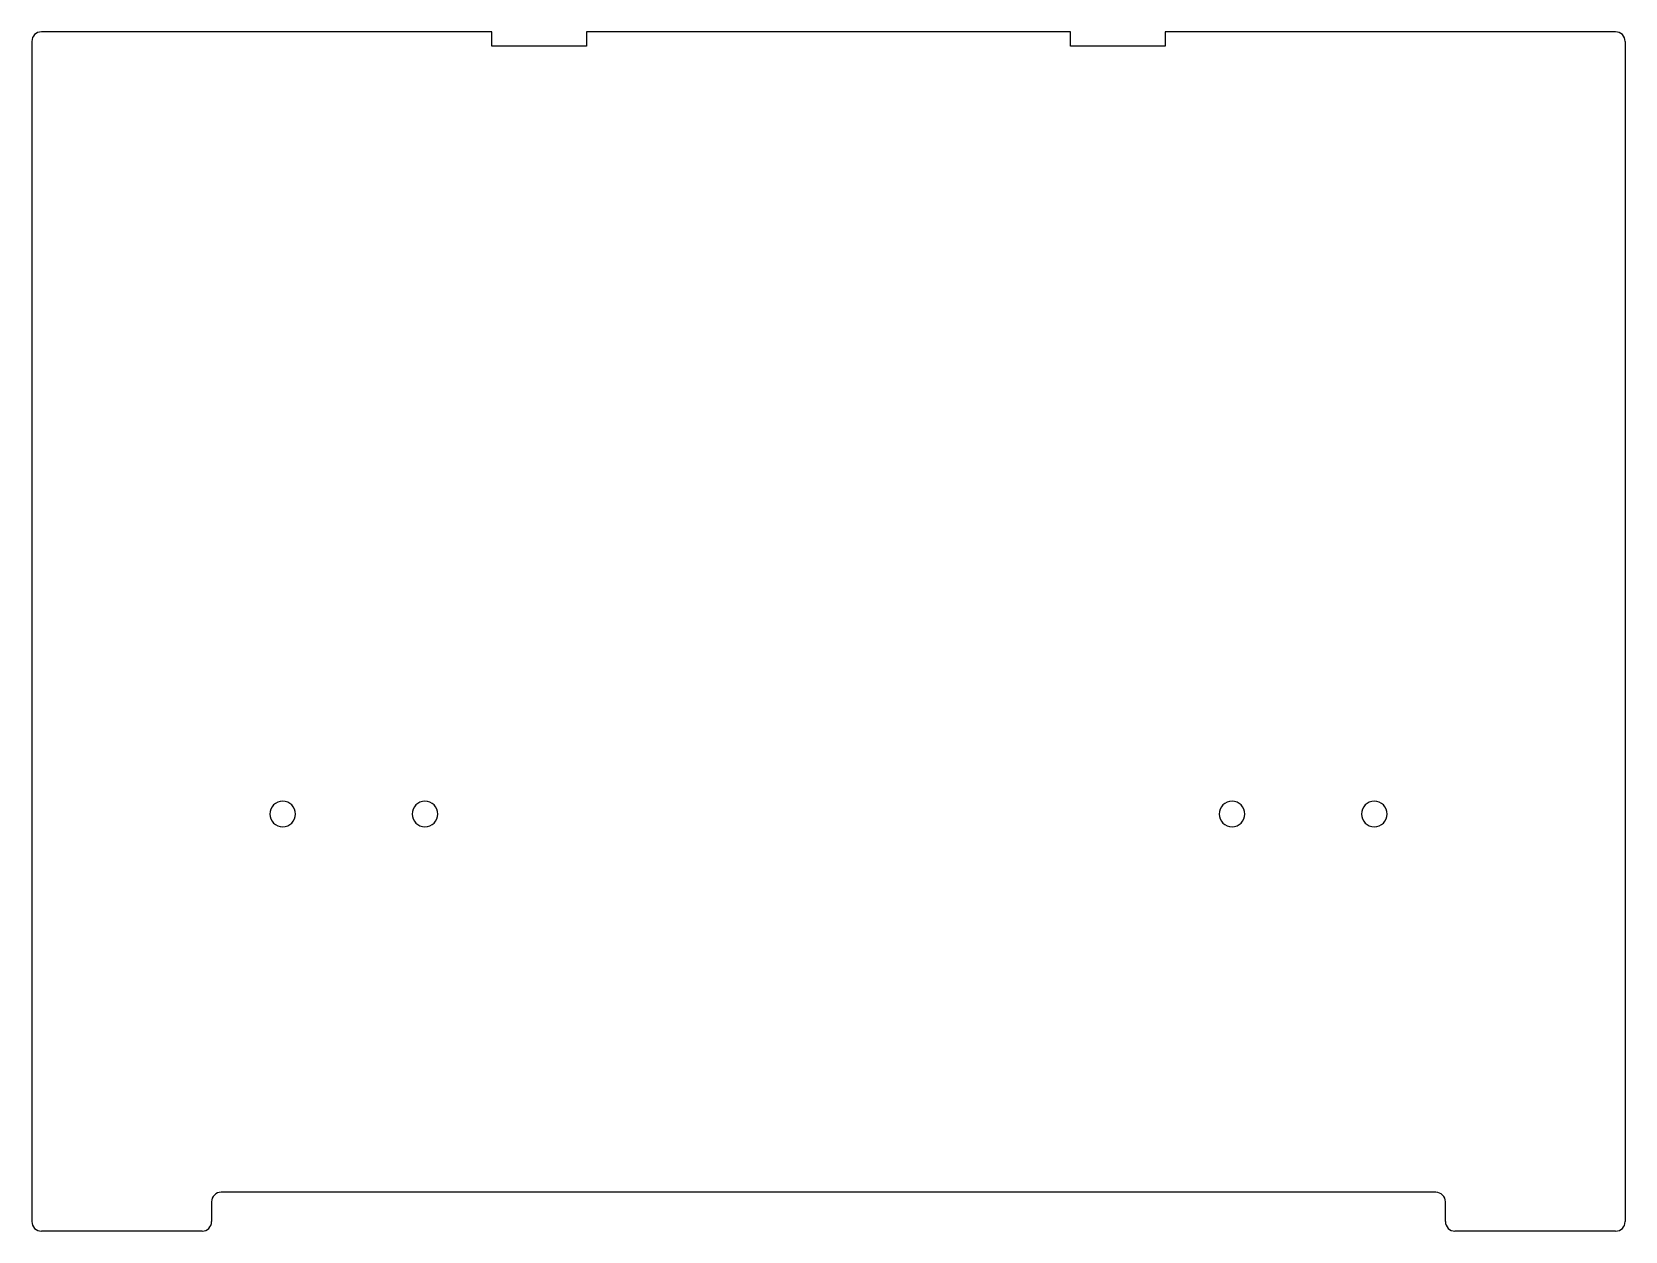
# Model space of a CAD drawing. Extents: x -548 to -212, y -570 to -317.
import ezdxf

# ---------------------------------------------------------------- set-up
doc = ezdxf.new("R2010")
doc.units = 0
doc.layers.add('Shape2DView', color=7, linetype='CONTINUOUS')

msp = doc.modelspace()

# ---------------------------------------------------------------- linework, layer by layer
at = {"layer": 'Shape2DView'}
for p, q in [((-547.739, -318.881), (-547.739, -567.881)), ((-450.739, -316.881), (-545.739, -316.881)), ((-450.739, -319.881), (-450.739, -316.881)), ((-328.739, -316.881), (-430.739, -316.881)), ((-430.739, -316.881), (-430.739, -319.881)), ((-328.739, -319.881), (-328.739, -316.881)), ((-213.739, -316.881), (-308.739, -316.881)), ((-308.739, -316.881), (-308.739, -319.881)), ((-211.739, -318.881), (-211.739, -567.881)), ((-430.739, -319.881), (-450.739, -319.881)), ((-308.739, -319.881), (-328.739, -319.881)), ((-509.839, -563.681), (-509.839, -567.881)), ((-251.639, -561.681), (-507.839, -561.681)), ((-249.639, -567.881), (-249.639, -563.681)), ((-511.839, -569.881), (-545.739, -569.881)), ((-213.739, -569.881), (-247.639, -569.881))]:
    msp.add_line(p, q, dxfattribs=at)
for centre, major_axis, start_param, end_param in [((-545.739, -318.881), (0, 2), -0.0000003, -4.71239), ((-213.739, -318.881), (0, 2), -1.5708, -0.0000003), ((-494.839, -481.881), (0, 2.7), 0, 6.28318), ((-464.839, -481.881), (0, 2.7), 0, 6.28318), ((-294.639, -481.881), (0, 2.7), 0, 6.28318), ((-264.639, -481.881), (0, 2.7), 0, 6.28318), ((-507.839, -563.681), (0, -2), 3.14159, 4.71239), ((-251.639, -563.681), (0, -2), 1.5708, 3.14159), ((-545.739, -567.881), (0, 2), -4.71239, -3.14159), ((-511.839, -567.881), (0, 2), -3.14159, -1.5708), ((-247.639, -567.881), (0, 2), -4.71239, -3.14159), ((-213.739, -567.881), (0, 2), -3.14159, -1.5708)]:
    msp.add_ellipse(centre, major_axis=major_axis, ratio=1, start_param=start_param, end_param=end_param, dxfattribs=at)

doc.saveas('drawing.dxf')
